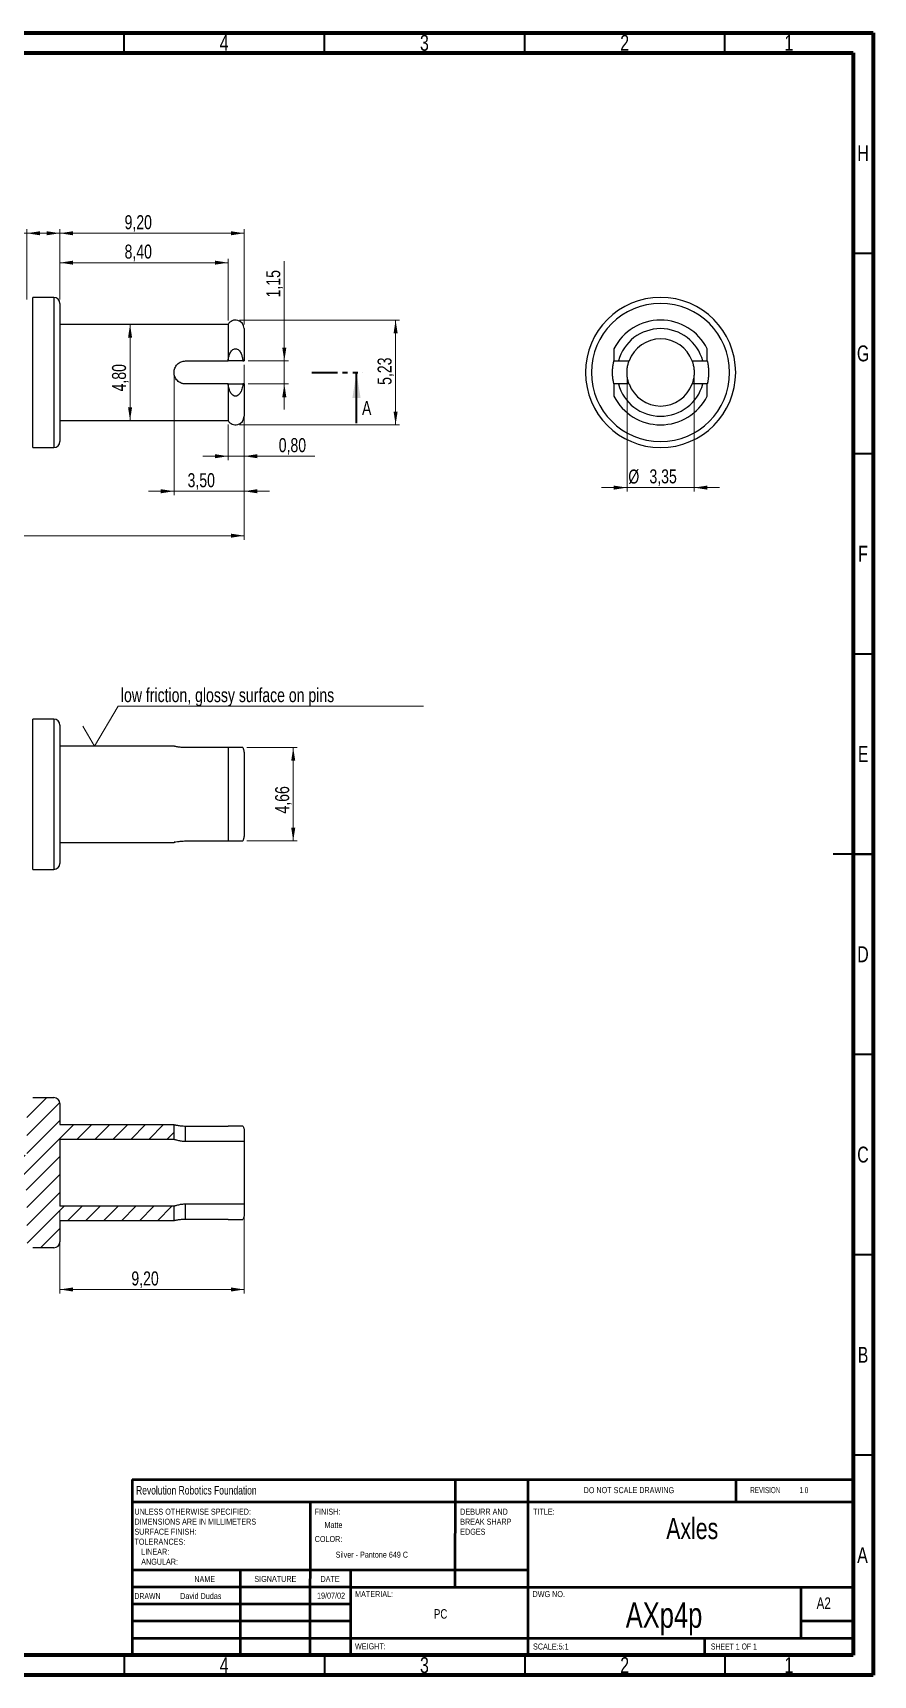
# Model space of a CAD drawing. Header units: millimetres. Extents: x 15 to 589, y 5 to 415.
# Drawn here: x 379.2 to 589, y 5 to 415 of the extents above; entities that cross this region are included whole.
import ezdxf

# ---------------------------------------------------------------- set-up
doc = ezdxf.new("R2010")
doc.units = ezdxf.units.MM
doc.linetypes.add('PHANTOM', pattern=[12.7, 6.35, -1.27, 1.27, -1.27, 1.27, -1.27])
doc.styles.add('SLDTEXTSTYLE0', font='TXT', dxfattribs={"width": 0.75})
doc.styles.add('SLDTEXTSTYLE1', font='TXT', dxfattribs={"width": 0.686449})
doc.styles.add('SLDTEXTSTYLE2', font='TXT', dxfattribs={"width": 0.625})
doc.styles.add('SLDTEXTSTYLE3', font='TXT', dxfattribs={"width": 0.6875})
doc.dimstyles.new('SLDDIMSTYLE0', dxfattribs={"dimtxt": 3.5, "dimasz": 3.302, "dimexe": 0, "dimexo": 0.0625, "dimgap": 0.875, "dimtad": 1, "dimlfac": 0.2, "dimrnd": 1e-09, "dimzin": 12, "dimdsep": 46, "dimtxsty": 'SLDTEXTSTYLE0', "dimsah": 1, "dimcen": 0.09, "dimadec": 0, "dimazin": 3, "dimtfac": 1, "dimtofl": 0, "dimtmove": 0, "dimatfit": 3, "dimfxl": 0, "dimfrac": 2, "dimtolj": 1, "dimtzin": 12, "dimarcsym": 0})
doc.dimstyles.new('SLDDIMSTYLE1', dxfattribs={"dimtxt": 3.5, "dimasz": 3.302, "dimexe": 0, "dimexo": 0.0625, "dimgap": 0.875, "dimtad": 1, "dimlfac": 0.2, "dimrnd": 1e-09, "dimzin": 12, "dimdsep": 46, "dimtxsty": 'SLDTEXTSTYLE0', "dimsah": 1, "dimcen": 0.09, "dimadec": 0, "dimazin": 3, "dimtfac": 1, "dimtmove": 0, "dimatfit": 0, "dimfxl": 0, "dimfrac": 2, "dimtolj": 1, "dimtzin": 12, "dimarcsym": 0})
doc.dimstyles.new('SLDDIMSTYLE2', dxfattribs={"dimtxt": 3.5, "dimasz": 3.302, "dimexe": 0, "dimexo": 0.0625, "dimgap": 0.875, "dimtad": 1, "dimdec": 3, "dimlfac": 0.2, "dimrnd": 1e-09, "dimzin": 12, "dimdsep": 46, "dimtxsty": 'SLDTEXTSTYLE0', "dimsah": 1, "dimcen": 0.09, "dimadec": 0, "dimazin": 3, "dimtfac": 1, "dimtdec": 3, "dimtofl": 0, "dimtmove": 0, "dimatfit": 3, "dimfxl": 0, "dimfrac": 2, "dimtolj": 1, "dimtzin": 12, "dimarcsym": 0})
doc.dimstyles.new('SLDDIMSTYLE3', dxfattribs={"dimtxt": 3.5, "dimasz": 3.302, "dimexe": 0, "dimexo": 0.0625, "dimgap": 0.875, "dimtad": 1, "dimlfac": 0.2, "dimrnd": 1e-09, "dimdsep": 46, "dimtxsty": 'SLDTEXTSTYLE0', "dimsah": 1, "dimcen": 0.09, "dimadec": 0, "dimazin": 2, "dimtfac": 1, "dimtmove": 0, "dimatfit": 0, "dimfxl": 0, "dimfrac": 2, "dimtolj": 1, "dimtzin": 12, "dimarcsym": 0})

# ---------------------------------------------------------------- blocks, each defined once
blk = doc.blocks.new('SW_NOTE_0_1')
at = {"color": 0, "linetype": 'Continuous', "lineweight": 0, "char_height": 1.5, "attachment_point": 1, "style": 'SLDTEXTSTYLE0'}
for s, insert in [('UNLESS OTHERWISE SPECIFIED:', (0, 1.93)), ('SURFACE FINISH:', (0, -3.07)), ('DIMENSIONS ARE IN MILLIMETERS', (0, -0.57)), ('TOLERANCES:', (0, -5.57)), ('LINEAR:', (1.69, -8.07)), ('ANGULAR:', (1.69, -10.57))]:
    blk.add_mtext(s, dxfattribs=dict(at, insert=insert))
blk = doc.blocks.new('SW_NOTE_0_2')
at = {"color": 0, "linetype": 'Continuous', "lineweight": 0, "char_height": 1.5, "attachment_point": 1, "style": 'SLDTEXTSTYLE0'}
for s, insert in [('DEBURR AND', (0, 1.93)), ('BREAK SHARP', (0, -0.57)), ('EDGES', (0, -3.07))]:
    blk.add_mtext(s, dxfattribs=dict(at, insert=insert))
blk = doc.blocks.new('_D')
at = {"color": 7, "linetype": 'Continuous', "lineweight": 0}
for p, q in [((430.8, 343.29), (470.76, 343.29)), ((469.76, 343.29), (469.76, 317.14)), ((430.8, 317.14), (470.76, 317.14))]:
    blk.add_line(p, q, dxfattribs=at)
at = {"color": 7, "linetype": 'Continuous', "lineweight": 18}
for points in [[(469.76, 343.29), (469.26, 339.99), (470.27, 339.99)], [(469.76, 317.14), (470.27, 320.44), (469.26, 320.44)]]:
    blk.add_solid(points, dxfattribs=at)
at = {"color": 7, "linetype": 'Continuous', "lineweight": 18, "insert": (465.25, 327.11), "char_height": 3.5, "attachment_point": 1, "rotation": 90, "style": 'SLDTEXTSTYLE0'}
blk.add_mtext('5,23', dxfattribs=at)
blk = doc.blocks.new('_D_1')
at = {"color": 7, "linetype": 'Continuous', "lineweight": 0}
blk.add_line((403.46, 342.22), (403.46, 318.22), dxfattribs=at)
at = {"color": 7, "linetype": 'Continuous', "lineweight": 18}
for points in [[(403.46, 342.22), (402.96, 338.91), (403.97, 338.91)], [(403.46, 318.22), (403.97, 321.52), (402.96, 321.52)]]:
    blk.add_solid(points, dxfattribs=at)
at = {"color": 7, "linetype": 'Continuous', "lineweight": 18, "insert": (398.95, 325.48), "char_height": 3.5, "attachment_point": 1, "rotation": 90, "style": 'SLDTEXTSTYLE0'}
blk.add_mtext('4,80', dxfattribs=at)
blk = doc.blocks.new('_D_2')
at = {"color": 7, "linetype": 'Continuous', "lineweight": 0}
for p, q in [((385.94, 348.47), (385.94, 358.62)), ((427.94, 357.62), (385.94, 357.62)), ((427.94, 343.22), (427.94, 358.62))]:
    blk.add_line(p, q, dxfattribs=at)
at = {"color": 7, "linetype": 'Continuous', "lineweight": 18}
for points in [[(385.94, 357.62), (389.24, 357.12), (389.24, 358.13)], [(427.94, 357.62), (424.64, 358.13), (424.64, 357.12)]]:
    blk.add_solid(points, dxfattribs=at)
at = {"color": 7, "linetype": 'Continuous', "lineweight": 18, "insert": (402.09, 362.14), "char_height": 3.5, "attachment_point": 1, "style": 'SLDTEXTSTYLE0'}
blk.add_mtext('8,40', dxfattribs=at)
blk = doc.blocks.new('_D_3')
at = {"color": 7, "linetype": 'Continuous', "lineweight": 0}
for p, q in [((385.94, 348.47), (385.94, 365.97)), ((385.94, 364.97), (431.94, 364.97)), ((431.94, 342.15), (431.94, 365.97))]:
    blk.add_line(p, q, dxfattribs=at)
at = {"color": 7, "linetype": 'Continuous', "lineweight": 18}
for points in [[(385.94, 364.97), (389.24, 364.46), (389.24, 365.47)], [(431.94, 364.97), (428.64, 365.47), (428.64, 364.46)]]:
    blk.add_solid(points, dxfattribs=at)
at = {"color": 7, "linetype": 'Continuous', "lineweight": 18, "insert": (402.09, 369.48), "char_height": 3.5, "attachment_point": 1, "style": 'SLDTEXTSTYLE0'}
blk.add_mtext('9,20', dxfattribs=at)
blk = doc.blocks.new('_D_4')
at = {"color": 7, "linetype": 'Continuous', "lineweight": 0}
for p, q in [((377.69, 364.97), (364.62, 364.97)), ((377.69, 348.47), (377.69, 365.97)), ((377.69, 364.97), (385.94, 364.97)), ((385.94, 348.47), (385.94, 365.97))]:
    blk.add_line(p, q, dxfattribs=at)
at = {"color": 7, "linetype": 'Continuous', "lineweight": 18}
for points in [[(377.69, 364.97), (380.99, 364.46), (380.99, 365.47)], [(385.94, 364.97), (382.64, 365.47), (382.64, 364.46)]]:
    blk.add_solid(points, dxfattribs=at)
at = {"color": 7, "linetype": 'Continuous', "lineweight": 18, "insert": (364.62, 369.48), "char_height": 3.5, "attachment_point": 1, "style": 'SLDTEXTSTYLE0'}
blk.add_mtext('1,65', dxfattribs=at)
blk = doc.blocks.new('_D_6')
at = {"color": 7, "linetype": 'Continuous', "lineweight": 0}
for p, q in [((181.81, 321.79), (181.81, 288.47)), ((431.94, 318.28), (431.94, 288.47)), ((181.81, 289.47), (431.94, 289.47))]:
    blk.add_line(p, q, dxfattribs=at)
at = {"color": 7, "linetype": 'Continuous', "lineweight": 18}
for points in [[(181.81, 289.47), (185.11, 288.96), (185.11, 289.97)], [(431.94, 289.47), (428.64, 289.97), (428.64, 288.96)]]:
    blk.add_solid(points, dxfattribs=at)
at = {"color": 7, "linetype": 'Continuous', "lineweight": 18, "insert": (272.65, 293.98), "char_height": 3.5, "attachment_point": 1, "style": 'SLDTEXTSTYLE0'}
blk.add_mtext('50,025', dxfattribs=at)
blk = doc.blocks.new('_D_16')
at = {"color": 7, "linetype": 'Continuous', "lineweight": 0}
for p, q in [((414.44, 329.22), (414.44, 299.56)), ((431.94, 332.09), (431.94, 299.56)), ((414.44, 300.56), (408.09, 300.56)), ((414.44, 300.56), (431.94, 300.56)), ((431.94, 300.56), (438.29, 300.56))]:
    blk.add_line(p, q, dxfattribs=at)
at = {"color": 7, "linetype": 'Continuous', "lineweight": 18}
for points in [[(414.44, 300.56), (411.14, 301.07), (411.14, 300.05)], [(431.94, 300.56), (435.24, 300.05), (435.24, 301.07)]]:
    blk.add_solid(points, dxfattribs=at)
at = {"color": 7, "linetype": 'Continuous', "lineweight": 18, "insert": (417.82, 305.07), "char_height": 3.5, "attachment_point": 1, "style": 'SLDTEXTSTYLE0'}
blk.add_mtext('3,50', dxfattribs=at)
blk = doc.blocks.new('_D_17')
at = {"color": 7, "linetype": 'Continuous', "lineweight": 0}
for p, q in [((441.98, 333.09), (441.98, 358)), ((432.94, 333.09), (442.98, 333.09)), ((441.98, 327.34), (441.98, 333.09)), ((432.94, 327.34), (442.98, 327.34)), ((441.98, 327.34), (441.98, 320.99))]:
    blk.add_line(p, q, dxfattribs=at)
at = {"color": 7, "linetype": 'Continuous', "lineweight": 18}
for points in [[(441.98, 333.09), (442.48, 336.39), (441.47, 336.39)], [(441.98, 327.34), (441.47, 324.04), (442.48, 324.04)]]:
    blk.add_solid(points, dxfattribs=at)
at = {"color": 7, "linetype": 'Continuous', "lineweight": 18, "insert": (437.46, 348.95), "char_height": 3.5, "attachment_point": 1, "rotation": 90, "style": 'SLDTEXTSTYLE0'}
blk.add_mtext('1,15', dxfattribs=at)
blk = doc.blocks.new('_D_18')
at = {"color": 7, "linetype": 'Continuous', "lineweight": 0}
for p, q in [((427.94, 317.22), (427.94, 308.31)), ((431.94, 318.28), (431.94, 308.31)), ((427.94, 309.31), (421.59, 309.31)), ((427.94, 309.31), (431.94, 309.31)), ((431.94, 309.31), (449.63, 309.31))]:
    blk.add_line(p, q, dxfattribs=at)
at = {"color": 7, "linetype": 'Continuous', "lineweight": 18}
for points in [[(427.94, 309.31), (424.64, 309.81), (424.64, 308.8)], [(431.94, 309.31), (435.24, 308.8), (435.24, 309.81)]]:
    blk.add_solid(points, dxfattribs=at)
at = {"color": 7, "linetype": 'Continuous', "lineweight": 18, "insert": (440.58, 313.82), "char_height": 3.5, "attachment_point": 1, "style": 'SLDTEXTSTYLE0'}
blk.add_mtext('0,80', dxfattribs=at)
blk = doc.blocks.new('_D_19')
at = {"color": 7, "linetype": 'Continuous', "lineweight": 0}
for p, q in [((527.55, 329.22), (527.55, 300.47)), ((544.3, 329.22), (544.3, 300.47)), ((527.55, 301.47), (521.2, 301.47)), ((527.55, 301.47), (544.3, 301.47)), ((544.3, 301.47), (550.65, 301.47))]:
    blk.add_line(p, q, dxfattribs=at)
at = {"color": 7, "linetype": 'Continuous', "lineweight": 18}
for points in [[(527.55, 301.47), (524.25, 301.97), (524.25, 300.96)], [(544.3, 301.47), (547.6, 300.96), (547.6, 301.97)]]:
    blk.add_solid(points, dxfattribs=at)
at = {"color": 7, "linetype": 'Continuous', "lineweight": 18, "char_height": 3.5, "attachment_point": 1, "style": 'SLDTEXTSTYLE0'}
for s, insert in [('%%c', (527.87, 305.98)), ('3,35', (533.14, 306.03))]:
    blk.add_mtext(s, dxfattribs=dict(at, insert=insert))
blk = doc.blocks.new('_D_22')
at = {"color": 7, "linetype": 'Continuous', "lineweight": 0}
for p, q in [((432.65, 236.56), (445.2, 236.56)), ((444.2, 236.56), (444.2, 213.26)), ((432.65, 213.26), (445.2, 213.26))]:
    blk.add_line(p, q, dxfattribs=at)
at = {"color": 7, "linetype": 'Continuous', "lineweight": 18}
for points in [[(444.2, 236.56), (443.7, 233.26), (444.71, 233.26)], [(444.2, 213.26), (444.71, 216.56), (443.7, 216.56)]]:
    blk.add_solid(points, dxfattribs=at)
at = {"color": 7, "linetype": 'Continuous', "lineweight": 18, "insert": (439.69, 220.1), "char_height": 3.5, "attachment_point": 1, "rotation": 90, "style": 'SLDTEXTSTYLE0'}
blk.add_mtext('4,66', dxfattribs=at)
blk = doc.blocks.new('SW_SFSYMBOL_0')
at = {"color": 0, "linetype": 'Continuous', "lineweight": 0}
for p, q in [((-6.55, -10), (-0.65, 0)), ((-0.65, 0), (75.56, 0)), ((-6.55, -10), (-9.49, -5))]:
    blk.add_line(p, q, dxfattribs=at)
at = {"color": 0, "linetype": 'Continuous', "lineweight": 0, "insert": (0, 4.51), "char_height": 3.5, "attachment_point": 1, "style": 'SLDTEXTSTYLE0'}
blk.add_mtext('low friction, glossy surface on pins', dxfattribs=at)
blk = doc.blocks.new('_D_24')
at = {"color": 7, "linetype": 'Continuous', "lineweight": 0}
for p, q in [((385.94, 121.06), (385.94, 100.28)), ((431.94, 121.57), (431.94, 100.28)), ((385.94, 101.28), (431.94, 101.28))]:
    blk.add_line(p, q, dxfattribs=at)
at = {"color": 7, "linetype": 'Continuous', "lineweight": 18}
for points in [[(385.94, 101.28), (389.24, 100.77), (389.24, 101.79)], [(431.94, 101.28), (428.64, 101.79), (428.64, 100.77)]]:
    blk.add_solid(points, dxfattribs=at)
at = {"color": 7, "linetype": 'Continuous', "lineweight": 18, "insert": (403.79, 105.79), "char_height": 3.5, "attachment_point": 1, "style": 'SLDTEXTSTYLE0'}
blk.add_mtext('9,20', dxfattribs=at)

msp = doc.modelspace()

# ---------------------------------------------------------------- hatches: boundary and pattern name
at = {"linetype": 'Continuous', "lineweight": 18}
h = msp.add_hatch(dxfattribs=at)
h.set_pattern_fill('ANSI31', style=0)
edge = h.paths.add_edge_path(flags=0)
edge.add_line((231.8127, 139.813), (231.8127, 134.813))
edge.add_line((231.8127, 134.813), (191.8127, 134.813))
edge.add_line((191.8127, 134.813), (191.8127, 139.813))
edge.add_line((191.8127, 139.813), (182.2066, 139.813))
edge.add_arc((186.8127, 137.8678), 5, 157.105533, 180)
edge.add_line((181.8127, 137.8678), (181.8127, 123.0081))
edge.add_arc((186.8127, 123.0081), 5, 180, 202.894467)
edge.add_line((182.2066, 121.063), (191.8127, 121.063))
edge.add_line((191.8127, 121.063), (191.8127, 126.063))
edge.add_line((191.8127, 126.063), (231.8127, 126.063))
edge.add_line((231.8127, 126.063), (231.8127, 121.063))
edge.add_line((231.8127, 121.063), (241.8127, 121.063))
edge.add_line((241.8127, 121.063), (241.8127, 126.063))
edge.add_line((241.8127, 126.063), (281.8127, 126.063))
edge.add_line((281.8127, 126.063), (281.8127, 121.063))
edge.add_line((281.8127, 121.063), (291.8127, 121.063))
edge.add_line((291.8127, 121.063), (291.8127, 126.063))
edge.add_line((291.8127, 126.063), (331.8127, 126.063))
edge.add_line((331.8127, 126.063), (331.8127, 121.063))
edge.add_line((331.8127, 121.063), (341.8127, 121.063))
edge.add_line((341.8127, 121.063), (341.8127, 126.063))
edge.add_line((341.8127, 126.063), (377.6877, 126.063))
edge.add_line((377.6877, 126.063), (377.6877, 113.188))
edge.add_arc((379.1877, 113.188), 1.5, 180, 270)
edge.add_line((379.1877, 111.688), (384.4377, 111.688))
edge.add_arc((384.4377, 113.188), 1.5, 270, 360)
edge.add_line((385.9377, 113.188), (385.9377, 118.4379))
edge.add_line((385.9377, 118.4379), (414.4377, 118.4379))
edge.add_line((414.4377, 118.4379), (414.4377, 122.063))
edge.add_line((414.4377, 122.063), (385.9377, 122.063))
edge.add_line((385.9377, 122.063), (385.9377, 138.813))
edge.add_line((385.9377, 138.813), (414.4377, 138.813))
edge.add_line((414.4377, 138.813), (414.4377, 142.438))
edge.add_line((414.4377, 142.438), (385.9377, 142.438))
edge.add_line((385.9377, 142.438), (385.9377, 147.688))
edge.add_arc((384.4377, 147.688), 1.5, 0, 90)
edge.add_line((384.4377, 149.188), (379.1877, 149.188))
edge.add_arc((379.1877, 147.688), 1.5, 90, 180)
edge.add_line((377.6877, 147.688), (377.6877, 134.813))
edge.add_line((377.6877, 134.813), (341.8127, 134.813))
edge.add_line((341.8127, 134.813), (341.8127, 139.813))
edge.add_line((341.8127, 139.813), (331.8127, 139.813))
edge.add_line((331.8127, 139.813), (331.8127, 134.813))
edge.add_line((331.8127, 134.813), (291.8127, 134.813))
edge.add_line((291.8127, 134.813), (291.8127, 139.813))
edge.add_line((291.8127, 139.813), (281.8127, 139.813))
edge.add_line((281.8127, 139.813), (281.8127, 134.813))
edge.add_line((281.8127, 134.813), (241.8127, 134.813))
edge.add_line((241.8127, 134.813), (241.8127, 139.813))
edge.add_line((241.8127, 139.813), (231.8127, 139.813))

# ---------------------------------------------------------------- linework, layer by layer
at = {"color": 7, "linetype": 'Continuous', "lineweight": 70}
for p, q in [((15, 415), (589, 415)), ((589, 415), (589, 5)), ((20, 410), (584, 410)), ((584, 410), (584, 10)), ((584, 10), (20, 10)), ((589, 5), (15, 5))]:
    msp.add_line(p, q, dxfattribs=at)
at = {"color": 7, "linetype": 'Continuous', "lineweight": 35}
for p, q in [((402, 410), (402, 415)), ((452, 410), (452, 415)), ((502, 410), (502, 415)), ((552, 410), (552, 415)), ((584, 360), (589, 360)), ((459.9953, 317.5162), (459.9953, 330.2162)), ((584, 310), (589, 310)), ((584, 260), (589, 260)), ((589, 210), (579, 210)), ((584, 210), (589, 210)), ((584, 160), (589, 160)), ((584, 110), (589, 110)), ((584, 60), (589, 60)), ((402, 10), (402, 5)), ((452, 10), (452, 5)), ((502, 10), (502, 5)), ((552, 10), (552, 5))]:
    msp.add_line(p, q, dxfattribs=at)
at = {"color": 7, "linetype": 'Continuous', "lineweight": 25}
for p, q in [((379.1877, 330.2162), (379.1877, 348.9662)), ((384.4377, 348.9662), (379.1877, 348.9662)), ((384.4377, 348.9662), (384.4377, 311.4662)), ((385.9377, 347.4662), (385.9377, 312.9662)), ((427.9377, 342.2162), (385.9377, 342.2162)), ((427.9377, 342.2162), (427.9377, 333.0912)), ((431.9377, 341.1488), (431.9377, 333.0912)), ((417.3127, 333.0912), (427.9377, 333.0912)), ((431.6528, 333.0912), (427.9377, 333.0912)), ((525.3749, 333.0912), (528.0566, 333.0912)), ((543.7887, 333.0912), (546.4704, 333.0912)), ((379.1877, 311.4662), (379.1877, 330.2162)), ((427.9377, 327.3412), (417.3127, 327.3412)), ((427.9377, 327.3412), (427.9377, 318.2162)), ((427.9377, 327.3412), (431.6528, 327.3412)), ((431.9377, 327.3412), (431.9377, 319.2836)), ((528.0566, 327.3412), (525.3749, 327.3412)), ((546.4704, 327.3412), (543.7887, 327.3412)), ((385.9377, 318.2162), (427.9377, 318.2162)), ((379.1877, 311.4662), (384.4377, 311.4662)), ((384.4377, 243.6591), (379.1877, 243.6591)), ((379.1877, 224.9091), (379.1877, 243.6591)), ((385.9377, 242.1591), (385.9377, 224.9091)), ((414.4377, 236.9091), (385.9377, 236.9091)), ((427.9377, 236.5596), (417.3127, 236.5596)), ((427.9377, 236.5596), (427.9377, 213.2586)), ((431.9377, 235.4569), (431.9377, 214.3613)), ((384.4377, 224.9091), (384.4377, 206.1591)), ((385.9377, 224.9091), (385.9377, 207.6591)), ((417.3127, 213.2586), (427.9377, 213.2586)), ((385.9377, 212.9091), (414.4377, 212.9091)), ((379.1877, 206.1591), (384.4377, 206.1591)), ((379.1877, 149.1879), (384.4377, 149.1879)), ((385.9377, 147.688), (385.9377, 142.438)), ((385.9377, 142.438), (414.4377, 142.438)), ((414.4377, 138.813), (414.4377, 142.438)), ((417.3127, 142.0885), (427.9377, 142.0885)), ((417.3127, 138.304), (417.3127, 142.0885)), ((431.6528, 142.0885), (427.9377, 142.0885)), ((431.9377, 140.9857), (431.9377, 138.304)), ((385.9377, 138.813), (414.4377, 138.813)), ((385.9377, 138.813), (385.9377, 122.063)), ((417.3127, 138.304), (431.9377, 138.304)), ((431.9377, 138.304), (431.9377, 122.5719)), ((414.4377, 122.063), (385.9377, 122.063)), ((414.4377, 118.4379), (414.4377, 122.063)), ((417.3127, 118.7874), (417.3127, 122.5719)), ((431.9377, 122.5719), (417.3127, 122.5719)), ((431.9377, 122.5719), (431.9377, 119.8902)), ((414.4377, 118.4379), (385.9377, 118.4379)), ((385.9377, 118.4379), (385.9377, 113.188)), ((427.9377, 118.7874), (417.3127, 118.7874)), ((427.9377, 118.7874), (431.6528, 118.7874)), ((384.4377, 111.688), (379.1877, 111.688))]:
    msp.add_line(p, q, dxfattribs=at)
at = {"color": 7, "linetype": 'PHANTOM', "lineweight": 35}
msp.add_line((448.8828, 330.2162), (461.5828, 330.2162), dxfattribs=at)
at = {"color": 8, "linetype": 'Continuous', "lineweight": 25}
for p, q in [((384.4377, 243.6591), (384.4377, 224.9091)), ((379.1877, 206.1591), (379.1877, 224.9091))]:
    msp.add_line(p, q, dxfattribs=at)
at = {"color": 7, "linetype": 'Continuous', "lineweight": 50}
for p, q in [((404, 53.8388), (403.9762, 10)), ((404, 53.8388), (584, 53.8388)), ((484.6, 53.8388), (484.5854, 26.9563)), ((502.8, 53.8388), (502.7762, 9.9465)), ((554.797, 48.2259), (554.8, 53.8388)), ((583.997, 48.2259), (403.997, 48.2259)), ((448.3959, 48.2259), (448.3752, 9.9759)), ((502.8, 31.25), (404, 31.25)), ((430.991, 31.25), (430.991, 10)), ((458.6, 10), (458.6, 31.25)), ((458.6, 27), (404, 27)), ((458.6, 27), (584, 27)), ((571, 14.25), (571, 27)), ((458.6, 22.7499), (404, 22.7499)), ((458.6, 18.5), (404, 18.5)), ((584, 18.5), (571, 18.5)), ((404, 14.25), (584, 14.25)), ((547, 10), (547, 14.25))]:
    msp.add_line(p, q, dxfattribs=at)
at = {"color": 7, "linetype": 'Continuous', "lineweight": 25}
for centre, radius, start, end in [((384.4377, 347.4662), 1.5, 0, 90), ((535.9226, 330.2162), 18.75, 90, 270), ((535.9226, 330.2162), 18.75, 0, 90), ((535.9226, 330.2162), 17.25, 0, 270), ((429.7952, 341.1488), 2.1424, 0, 150.116902), ((535.9226, 330.2162), 13.075, 26.991891, 153.009325), ((535.9226, 330.2162), 10.9326, 15.246694, 164.753306), ((535.9226, 330.2162), 8.375, 20.077054, 159.922946), ((535.9226, 330.2162), 18.75, 270, 0), ((535.9226, 330.2162), 17.25, 270, 0), ((535.9226, 330.2162), 13.075, 206.995867, 333.001532), ((535.9226, 330.2162), 10.9326, 195.246694, 344.753306), ((535.9226, 330.2162), 8.375, 200.077054, 270), ((535.9226, 330.2162), 8.375, 270, 339.922946), ((429.7952, 319.2836), 2.1424, 209.883098, 0), ((384.4377, 312.9662), 1.5, 270, 0), ((384.4377, 242.1591), 1.5, 0, 90), ((384.4377, 207.6591), 1.5, 270, 0), ((384.4377, 147.688), 1.5, 0, 90), ((384.4377, 113.188), 1.5, 270, 0)]:
    msp.add_arc(centre, radius, start, end, dxfattribs=at)
for points, knots in [([(417.3127, 327.3412), (417.1866, 327.3459), (416.9354, 327.3553), (416.5646, 327.4318), (416.1489, 327.5731), (415.7035, 327.8105), (415.1236, 328.2879), (414.5883, 329.0836), (414.3624, 330.2162), (414.5883, 331.3489), (415.1235, 332.1443), (415.7035, 332.6223), (416.2037, 332.887), (416.7463, 333.0596), (417.124, 333.0807), (417.3127, 333.0912)], [0, 0, 0, 0, 0.041856079, 0.083385324, 0.125347842, 0.187859248, 0.250712042, 0.375463212, 0.500058479, 0.624653745, 0.749404915, 0.81222945, 0.874769081, 0.937430327, 1, 1, 1, 1]), ([(427.9377, 333.0912), (427.9725, 333.3175), (428.0394, 333.7531), (428.1941, 334.3712), (428.3933, 334.9185), (428.6347, 335.3811), (428.9392, 335.7753), (429.3205, 336.0697), (429.7952, 336.1889), (430.2699, 336.0697), (430.6511, 335.7754), (430.9559, 335.3812), (431.2447, 334.8264), (431.4989, 334.0523), (431.5995, 333.424), (431.6528, 333.0912)], [0, 0, 0, 0, 0.089285275, 0.171810743, 0.248072314, 0.316001712, 0.374475745, 0.441354166, 0.500058007, 0.5587308, 0.625641107, 0.684086061, 0.752044606, 0.868653369, 1, 1, 1, 1]), ([(431.6528, 333.0912), (431.6941, 333.0912), (431.7783, 333.0913), (431.8661, 333.0914), (431.9263, 333.0913), (431.9338, 333.0912), (431.9377, 333.0912)], [0, 0, 0, 0, 0.23562333, 0.48086432, 0.7356797, 1, 1, 1, 1]), ([(524.2721, 327.3412), (524.271, 327.3459), (524.2686, 327.3553), (524.25, 327.4318), (524.2169, 327.5731), (524.1648, 327.8105), (524.0734, 328.2879), (523.9602, 329.0836), (523.9039, 330.2162), (523.9602, 331.3489), (524.0734, 332.1443), (524.1649, 332.6223), (524.2229, 332.887), (524.2642, 333.0596), (524.2695, 333.0807), (524.2721, 333.0912)], [0, 0, 0, 0, 0.041856079, 0.083385324, 0.125347842, 0.187859248, 0.250712042, 0.375463212, 0.500058479, 0.624653745, 0.749404915, 0.81222945, 0.874769081, 0.937430327, 1, 1, 1, 1]), ([(524.2721, 336.1504), (524.2721, 336.1506), (524.2722, 336.1595), (524.2721, 336.1294), (524.2714, 336.0261), (524.272, 335.6656), (524.2714, 334.671), (524.2718, 333.7209), (524.2721, 333.0912)], [0, 0, 0, 0, 0.0011999, 0.059231996, 0.119322707, 0.253196911, 0.505100556, 1, 1, 1, 1]), ([(524.2721, 333.0912), (524.3527, 333.0912), (524.517, 333.0913), (524.7861, 333.0914), (525.0741, 333.0913), (525.2734, 333.0912), (525.3749, 333.0912)], [0, 0, 0, 0, 0.23562333, 0.48086432, 0.7356797, 1, 1, 1, 1]), ([(528.0566, 327.3412), (528.0549, 327.3456), (528.0513, 327.3547), (528.0241, 327.4297), (527.9796, 327.561), (527.9018, 327.7932), (527.772, 328.2593), (527.6015, 329.0793), (527.5207, 330.2162), (527.6015, 331.3532), (527.7719, 332.1728), (527.902, 332.6396), (527.9886, 332.8989), (528.0443, 333.06), (528.0526, 333.081), (528.0566, 333.0912)], [0, 0, 0, 0, 0.03996965, 0.08170404, 0.12527819, 0.17684088, 0.25070003, 0.37554064, 0.50006197, 0.62458329, 0.7494239, 0.82326526, 0.87484579, 0.93943425, 1, 1, 1, 1]), ([(543.7887, 333.0912), (543.7904, 333.0868), (543.7939, 333.0777), (543.8212, 333.0027), (543.8657, 332.8714), (543.9435, 332.6392), (544.0733, 332.1731), (544.2438, 331.3531), (544.3245, 330.2162), (544.2438, 329.0793), (544.0734, 328.2596), (543.9433, 327.7928), (543.8567, 327.5335), (543.8009, 327.3725), (543.7927, 327.3514), (543.7887, 327.3412)], [0, 0, 0, 0, 0.03996965, 0.08170404, 0.12527819, 0.17684088, 0.25070003, 0.37554064, 0.50006197, 0.62458329, 0.7494239, 0.82326526, 0.87484579, 0.93943425, 1, 1, 1, 1]), ([(546.4704, 333.0912), (546.5719, 333.0912), (546.7712, 333.0913), (547.0592, 333.0914), (547.3283, 333.0913), (547.4926, 333.0912), (547.5732, 333.0912)], [0, 0, 0, 0, 0.264320297, 0.519135685, 0.764376673, 1, 1, 1, 1]), ([(547.5732, 333.0912), (547.5735, 333.7201), (547.5739, 334.6692), (547.5733, 335.6683), (547.5739, 336.022), (547.5732, 336.1354), (547.5732, 336.1458), (547.5732, 336.1509)], [0, 0, 0, 0, 0.4955981, 0.74785736, 0.88185653, 0.94204777, 1, 1, 1, 1]), ([(547.5732, 333.0912), (547.5743, 333.0865), (547.5766, 333.0771), (547.5953, 333.0006), (547.6284, 332.8593), (547.6804, 332.622), (547.7719, 332.1446), (547.8851, 331.3488), (547.9414, 330.2162), (547.8851, 329.0836), (547.7719, 328.2882), (547.6804, 327.8101), (547.6224, 327.5454), (547.581, 327.3728), (547.5758, 327.3518), (547.5732, 327.3412)], [0, 0, 0, 0, 0.04185608, 0.08338532, 0.12534784, 0.18785925, 0.25071204, 0.37546321, 0.50005848, 0.62465374, 0.74940491, 0.81222945, 0.87476908, 0.93743033, 1, 1, 1, 1]), ([(431.6528, 327.3412), (431.618, 327.1149), (431.5511, 326.6793), (431.3964, 326.0612), (431.1972, 325.514), (430.9558, 325.0513), (430.6513, 324.6571), (430.27, 324.3628), (429.7953, 324.2435), (429.3206, 324.3627), (428.9394, 324.657), (428.6346, 325.0512), (428.3458, 325.606), (428.0916, 326.3801), (427.991, 327.0084), (427.9377, 327.3412)], [0, 0, 0, 0, 0.08928528, 0.17181074, 0.24807231, 0.31600171, 0.37447574, 0.44135417, 0.50005801, 0.5587308, 0.62564111, 0.68408606, 0.75204461, 0.86865337, 1, 1, 1, 1]), ([(431.9377, 327.3412), (431.9338, 327.3412), (431.9263, 327.3411), (431.8661, 327.341), (431.7783, 327.3411), (431.6941, 327.3412), (431.6528, 327.3412)], [0, 0, 0, 0, 0.2643203, 0.51913568, 0.76437667, 1, 1, 1, 1]), ([(524.2721, 327.3412), (524.2718, 326.7123), (524.2714, 325.7633), (524.272, 324.7641), (524.2714, 324.4105), (524.2721, 324.2973), (524.2721, 324.287), (524.2721, 324.2819)], [0, 0, 0, 0, 0.49601422, 0.74848529, 0.88259696, 0.94283874, 1, 1, 1, 1]), ([(525.3749, 327.3412), (525.2734, 327.3412), (525.0741, 327.3411), (524.7861, 327.341), (524.517, 327.3411), (524.3527, 327.3412), (524.2721, 327.3412)], [0, 0, 0, 0, 0.2643203, 0.51913568, 0.76437667, 1, 1, 1, 1]), ([(547.5732, 327.3412), (547.4926, 327.3412), (547.3283, 327.3411), (547.0592, 327.341), (546.7712, 327.3411), (546.5719, 327.3412), (546.4704, 327.3412)], [0, 0, 0, 0, 0.23562333, 0.48086432, 0.7356797, 1, 1, 1, 1]), ([(547.5732, 324.2817), (547.5732, 324.2816), (547.5732, 324.2729), (547.5732, 324.3031), (547.5739, 324.4062), (547.5733, 324.7668), (547.5739, 325.7614), (547.5735, 326.7116), (547.5732, 327.3412)], [0, 0, 0, 0, 0.00047104, 0.05854548, 0.11868004, 0.25265194, 0.50473941, 1, 1, 1, 1]), ([(417.3127, 236.5596), (417.1866, 236.5608), (416.9354, 236.5631), (416.5646, 236.5817), (416.1489, 236.6148), (415.7035, 236.6669), (415.2676, 236.7357), (414.9066, 236.8039), (414.6421, 236.8612), (414.4691, 236.9013), (414.4481, 236.9065), (414.4377, 236.9091)], [0, 0, 0, 0, 0.08349272, 0.16633348, 0.25003851, 0.37473359, 0.50010966, 0.62521325, 0.75017752, 0.87521635, 1, 1, 1, 1]), ([(431.6528, 236.5596), (431.618, 236.5593), (431.5511, 236.5588), (431.3964, 236.5582), (431.1972, 236.5606), (430.9558, 236.5597), (430.6513, 236.56), (430.27, 236.5603), (429.7953, 236.5593), (429.3206, 236.5603), (428.9394, 236.56), (428.6346, 236.5598), (428.3458, 236.5605), (428.0916, 236.5577), (427.991, 236.5589), (427.9377, 236.5596)], [0, 0, 0, 0, 0.08928528, 0.17181074, 0.24807231, 0.31600171, 0.37447574, 0.44135417, 0.50005801, 0.5587308, 0.62564111, 0.68408606, 0.75204461, 0.86865337, 1, 1, 1, 1]), ([(431.9377, 235.4569), (431.9338, 235.5583), (431.9263, 235.7576), (431.8661, 236.0456), (431.7783, 236.3147), (431.6941, 236.4791), (431.6528, 236.5596)], [0, 0, 0, 0, 0.2643203, 0.51913568, 0.76437667, 1, 1, 1, 1]), ([(414.6574, 212.9598), (414.6133, 212.9499), (414.5256, 212.9302), (414.4542, 212.9132), (414.4253, 212.906), (414.4742, 212.9181), (414.6946, 212.9691), (415.1235, 213.0598), (415.7035, 213.1514), (416.2037, 213.2093), (416.7463, 213.2507), (417.124, 213.2559), (417.3127, 213.2586)], [0, 0, 0, 0, 0.06703966, 0.13341032, 0.20026963, 0.3001632, 0.40035092, 0.59965203, 0.70001982, 0.79993245, 0.90003937, 1, 1, 1, 1]), ([(427.9377, 213.2586), (427.9725, 213.2588), (428.0394, 213.2593), (428.1941, 213.2599), (428.3933, 213.2576), (428.6347, 213.2584), (428.9392, 213.2582), (429.3205, 213.2579), (429.7952, 213.2589), (430.2699, 213.2579), (430.6511, 213.2582), (430.9559, 213.2584), (431.2447, 213.2576), (431.4989, 213.2605), (431.5995, 213.2592), (431.6528, 213.2586)], [0, 0, 0, 0, 0.08928528, 0.17181074, 0.24807231, 0.31600171, 0.37447574, 0.44135417, 0.50005801, 0.5587308, 0.62564111, 0.68408606, 0.75204461, 0.86865337, 1, 1, 1, 1]), ([(431.6528, 213.2586), (431.6941, 213.3391), (431.7783, 213.5034), (431.8661, 213.7726), (431.9263, 214.0606), (431.9338, 214.2598), (431.9377, 214.3613)], [0, 0, 0, 0, 0.23562333, 0.48086432, 0.7356797, 1, 1, 1, 1]), ([(414.4377, 142.438), (414.4423, 142.4368), (414.4515, 142.4345), (414.5282, 142.4163), (414.6698, 142.3842), (414.907, 142.3326), (415.2673, 142.2646), (415.7035, 142.1956), (416.2037, 142.1377), (416.7463, 142.0964), (417.124, 142.0911), (417.3127, 142.0885)], [0, 0, 0, 0, 0.083431058, 0.166301646, 0.250057163, 0.374964943, 0.500124601, 0.625444056, 0.750195198, 0.875188931, 1, 1, 1, 1]), ([(431.6528, 142.0885), (431.6941, 142.0079), (431.7783, 141.8436), (431.8661, 141.5745), (431.9263, 141.2865), (431.9338, 141.0872), (431.9377, 140.9857)], [0, 0, 0, 0, 0.23562333, 0.48086432, 0.7356797, 1, 1, 1, 1]), ([(414.4377, 138.813), (414.4422, 138.8113), (414.4513, 138.808), (414.5267, 138.7823), (414.66, 138.7392), (414.8935, 138.6645), (415.2667, 138.5616), (415.7313, 138.4585), (416.2379, 138.372), (416.7506, 138.3162), (417.1294, 138.308), (417.3127, 138.304)], [0, 0, 0, 0, 0.08029673, 0.16357155, 0.24996216, 0.35672982, 0.50015382, 0.64745166, 0.75034389, 0.87918417, 1, 1, 1, 1]), ([(417.3127, 122.5719), (417.1918, 122.5702), (416.9448, 122.5666), (416.5729, 122.5394), (416.1821, 122.4948), (415.7312, 122.4172), (415.2669, 122.3145), (414.8931, 122.2112), (414.6324, 122.128), (414.4692, 122.0744), (414.448, 122.0667), (414.4377, 122.063)], [0, 0, 0, 0, 0.07973086, 0.16298199, 0.24990304, 0.35275952, 0.50009262, 0.64347723, 0.75028399, 0.87851021, 1, 1, 1, 1]), ([(431.9377, 119.8902), (431.9338, 119.7887), (431.9263, 119.5894), (431.8661, 119.3014), (431.7783, 119.0323), (431.6941, 118.868), (431.6528, 118.7874)], [0, 0, 0, 0, 0.264320297, 0.519135685, 0.764376673, 1, 1, 1, 1]), ([(417.3127, 118.7874), (417.1866, 118.7863), (416.9354, 118.7839), (416.5646, 118.7653), (416.1489, 118.7322), (415.7035, 118.6802), (415.2676, 118.6114), (414.9066, 118.5432), (414.6421, 118.4858), (414.4691, 118.4458), (414.4481, 118.4406), (414.4377, 118.4379)], [0, 0, 0, 0, 0.08349272, 0.16633348, 0.25003851, 0.37473359, 0.50010966, 0.62521325, 0.75017752, 0.87521635, 1, 1, 1, 1])]:
    msp.add_open_spline(points, degree=3, knots=knots, dxfattribs=at)
at = {"color": 7, "linetype": 'Continuous', "lineweight": 35}
msp.add_solid([(459.9953, 330.2162), (458.9793, 323.8662), (461.0113, 323.8662)], dxfattribs=at)

# ---------------------------------------------------------------- block references
at = {"color": 7, "linetype": 'Continuous', "lineweight": 0}
for name, p in [('SW_SFSYMBOL_0', (401.1679, 246.9086)), ('SW_NOTE_0_1', (404.5535, 44.6323)), ('SW_NOTE_0_2', (485.8944, 44.6323))]:
    msp.add_blockref(name, p, dxfattribs=at)

# ---------------------------------------------------------------- texts
for s, insert, char_height, attachment_point, style in [('4', (426.96, 414.4904), 3.9687, 2, 'SLDTEXTSTYLE0'), ('3', (476.96, 414.4904), 3.9687, 2, 'SLDTEXTSTYLE0'), ('2', (526.96, 414.4904), 3.9687, 2, 'SLDTEXTSTYLE0'), ('1', (567.96, 414.4904), 3.9687, 2, 'SLDTEXTSTYLE0'), ('H', (586.4904, 386.9493), 3.9687, 2, 'SLDTEXTSTYLE0'), ('G', (586.4867, 336.9493), 3.9687, 2, 'SLDTEXTSTYLE0'), ('F', (586.4577, 286.9493), 3.9687, 2, 'SLDTEXTSTYLE0'), ('E', (586.5078, 236.9493), 3.9687, 2, 'SLDTEXTSTYLE0'), ('D', (586.4527, 186.9493), 3.9687, 2, 'SLDTEXTSTYLE0'), ('C', (586.4587, 136.9493), 3.9687, 2, 'SLDTEXTSTYLE0'), ('B', (586.4706, 86.9493), 3.9687, 2, 'SLDTEXTSTYLE0'), ('Revolution Robotics Foundation', (404.9633, 52.2115), 2.116667, 1, 'SLDTEXTSTYLE0'), ('DO NOT SCALE DRAWING', (516.7146, 51.9368), 1.5, 1, 'SLDTEXTSTYLE0'), ('REVISION           1.0', (558.3272, 51.9368), 1.5, 1, 'SLDTEXTSTYLE2'), ('FINISH:', (449.5643, 46.5659), 1.5, 1, 'SLDTEXTSTYLE0'), ('TITLE:', (504.0902, 46.5762), 1.5, 1, 'SLDTEXTSTYLE0'), ('Matte', (452.0046, 43.2376), 1.4986, 1, 'SLDTEXTSTYLE0'), ('Axles', (543.8297, 44.2658), 5.29167, 2, 'SLDTEXTSTYLE0'), ('COLOR:', (449.5643, 39.7421), 1.5, 1, 'SLDTEXTSTYLE0'), ('A', (586.3397, 36.9493), 3.9687, 2, 'SLDTEXTSTYLE0'), ('Silver - Pantone 649 C', (463.829, 35.8264), 1.4986, 2, 'SLDTEXTSTYLE0'), ('NAME', (419.5061, 29.7158), 1.5, 1, 'SLDTEXTSTYLE0'), ('SIGNATURE', (434.4944, 29.7756), 1.5, 1, 'SLDTEXTSTYLE0'), ('DATE', (451.0078, 29.7756), 1.5, 1, 'SLDTEXTSTYLE0'), ('DRAWN', (404.5535, 25.5047), 1.5, 1, 'SLDTEXTSTYLE1'), ('David Dudas', (421.1253, 25.5032), 1.4986, 2, 'SLDTEXTSTYLE0'), ('19/07/02', (453.6465, 25.6028), 1.4986, 2, 'SLDTEXTSTYLE0'), ('MATERIAL:', (459.6459, 25.9861), 1.5, 1, 'SLDTEXTSTYLE0'), ('DWG NO.', (503.953, 25.9861), 1.5, 1, 'SLDTEXTSTYLE0'), ('PC', (481.0056, 21.4856), 2.38125, 2, 'SLDTEXTSTYLE0'), ('AXp4p', (536.7825, 23.1814), 6.35, 2, 'SLDTEXTSTYLE0'), ('A2', (574.8712, 24.4064), 2.91042, 1, 'SLDTEXTSTYLE0'), ('WEIGHT:', (459.6178, 12.9493), 1.4986, 1, 'SLDTEXTSTYLE0'), ('SCALE:5:1', (504.074, 12.9001), 1.5, 1, 'SLDTEXTSTYLE0'), ('SHEET 1 OF 1', (548.4783, 12.9001), 1.5, 1, 'SLDTEXTSTYLE3'), ('4', (426.96, 9.4904), 3.9687, 2, 'SLDTEXTSTYLE0'), ('3', (476.96, 9.4904), 3.9687, 2, 'SLDTEXTSTYLE0'), ('2', (526.96, 9.4904), 3.9687, 2, 'SLDTEXTSTYLE0'), ('1', (567.96, 9.4904), 3.9687, 2, 'SLDTEXTSTYLE0')]:
    msp.add_mtext(s, dxfattribs=dict(at, insert=insert, char_height=char_height, attachment_point=attachment_point, style=style))
at = {"color": 7, "linetype": 'Continuous', "insert": (461.3754, 323.0739), "char_height": 3.5, "attachment_point": 1, "style": 'SLDTEXTSTYLE0'}
msp.add_mtext('A', dxfattribs=at)

# ---------------------------------------------------------------- dimensions: what is measured, and where the dimension line sits
at = {"color": 7, "linetype": 'Continuous', "lineweight": 18}
for base, p1, p2, dimstyle, picture, middle in [((385.9377, 364.9662), (377.6877, 347.4662), (385.9377, 347.4662), 'SLDDIMSTYLE0', '_D_4', (369.1424, 364.9662)), ((431.9377, 364.9662), (385.9377, 347.4662), (431.9377, 341.1488), 'SLDDIMSTYLE0', '_D_3', (406.6172, 364.9662)), ((385.9377, 357.6245), (427.9377, 342.2162), (385.9377, 347.4662), 'SLDDIMSTYLE0', '_D_2', (406.6172, 357.6245)), ((431.9377, 300.5573), (414.4377, 330.2162), (431.9377, 333.0912), 'SLDDIMSTYLE1', '_D_16', (422.35, 300.5573)), ((431.9377, 289.4662), (181.8127, 322.7864), (431.9377, 319.2836), 'SLDDIMSTYLE2', '_D_6', (279.7628, 289.4662)), ((431.9377, 309.3069), (427.9377, 318.2162), (431.9377, 319.2836), 'SLDDIMSTYLE3', '_D_18', (445.1047, 309.3069)), ((431.9377, 101.2814), (385.9377, 122.063), (431.9377, 122.5719), 'SLDDIMSTYLE0', '_D_24', (408.3147, 101.2814))]:
    dim = msp.add_linear_dim(base=base, p1=p1, p2=p2, dimstyle=dimstyle, dxfattribs=at)
    dim.commit()
    dim.dimension.update_dxf_attribs({"geometry": picture, "text_midpoint": middle, "dimtype": 160})
for base, p1, p2, dimstyle, picture, middle in [((441.9757, 333.0912), (431.9377, 327.3412), (431.9377, 333.0912), 'SLDDIMSTYLE1', '_D_17', (441.9757, 353.4786)), ((403.4634, 318.2162), (385.9377, 342.2162), (385.9377, 318.2162), 'SLDDIMSTYLE1', '_D_1', (403.4634, 330.0014)), ((469.7644, 317.1412), (429.7952, 343.2912), (429.7952, 317.1412), 'SLDDIMSTYLE0', '_D', (469.7644, 331.6335)), ((444.2045, 213.2586), (431.6528, 236.5596), (431.6528, 213.2586), 'SLDDIMSTYLE1', '_D_22', (444.2045, 224.6219))]:
    dim = msp.add_linear_dim(base=base, p1=p1, p2=p2, angle=90, dimstyle=dimstyle, dxfattribs=at)
    dim.commit()
    dim.dimension.update_dxf_attribs({"geometry": picture, "text_midpoint": middle, "dimtype": 160})
dim = msp.add_linear_dim(base=(544.2976, 301.4662), p1=(527.5476, 330.2162), p2=(544.2976, 330.2162), text='%%c<>', dimstyle='SLDDIMSTYLE1', dxfattribs=at)
dim.commit()
dim.dimension.update_dxf_attribs({"geometry": '_D_19', "text_midpoint": (535.0307, 301.4662), "dimtype": 160})

doc.saveas('drawing.dxf')
